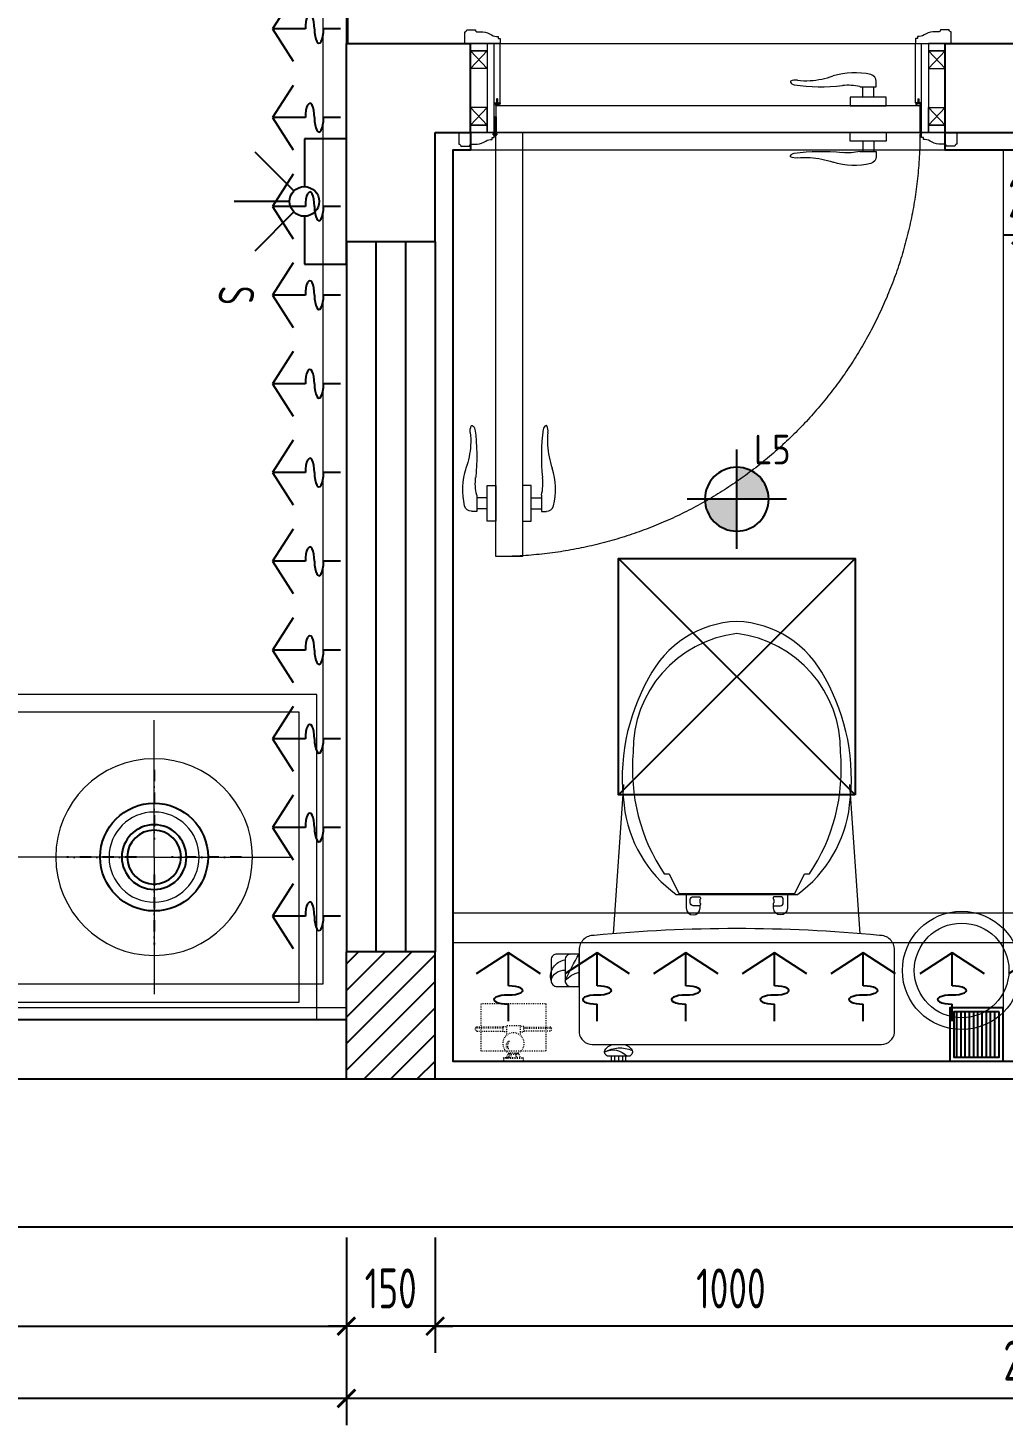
# Model space of a CAD drawing. Header units: millimetres. Extents: x 84706 to 155398, y -6776 to 36429.
# Drawn here: x 124882 to 126530, y 27915 to 30277 of the extents above; entities that cross this region are included whole.
import ezdxf
from ezdxf.enums import TextEntityAlignment as Align

# ---------------------------------------------------------------- set-up
doc = ezdxf.new("R2010")
doc.units = ezdxf.units.MM
for name, pattern in [('ACAD_ISO03W100', [30, 12, -18]), ('DASH', [8.89, 6.35, -2.54]), ('DASHDOTX2', [50.8, 25.4, -12.7, 0, -12.7]), ('DOTE', [61.468, 50.8, -5.08, 0.508, -5.08]), ('HIDDEN', [9.525, 6.35, -3.175])]:
    doc.linetypes.add(name, pattern=pattern)
doc.layers.get('Defpoints').update_dxf_attribs({"color": 250})
for name, color, linetype in [('F-活动家具', 51, 'Continuous'), ('P-01-地漏', 136, 'Continuous'), ('P-01-墙体完成面', 3, 'Continuous'), ('P-04-天花Ceiling AC', 14, 'Continuous'), ('P-04-天花Ceiling Lighting', 1, 'Continuous'), ('P-04-天花Ceiling Modelling', 30, 'Continuous'), ('P-07-地坪Floor', 20, 'Continuous'), ('WALL_NEW【新建墙体】', 4, 'Continuous'), ('WALL【墙体】', 7, 'Continuous'), ('卫生间玻璃', 142, 'Continuous'), ('新隔墙填充', 250, 'Continuous')]:
    doc.layers.add(name, color=color, linetype=linetype)
for name, color, linetype, lineweight in [('FC-Doorsill【门槛线】', 8, 'Continuous', 0), ('FC-Material【地坪分割线】', 138, 'Continuous', 0), ('FF-Door【门】', 51, 'Continuous', 0), ('FF-Finish【平面完成尺寸】', 44, 'Continuous', 0), ('FF-FIXT【洁具】', 31, 'Continuous', 0), ('FF-MT【门套】', 20, 'Continuous', 0), ('FF-【活动成品家具】', 51, 'Continuous', 0), ('RC-dimensions', 44, 'Continuous', 0), ('RC-Modelling【天花造型】', 30, 'Continuous', 0)]:
    doc.layers.add(name, color=color, linetype=linetype, lineweight=lineweight)
doc.styles.add('MT-DIM', font='ARCHS.SHX', dxfattribs={"width": 0.8})
doc.styles.add('XZC', font='SIMPLEX.SHX', dxfattribs={"width": 0.7, "bigfont": 'hztxt.shx'})
doc.styles.add('尺寸标注', font='ARCHS.SHX', dxfattribs={"width": 0.8})
doc.linetypes.add('LED_LINE', pattern='A,12.7,-5.08,["LED",XZC,S=2.54,R=0,X=-2.54,Y=-1.27],-6.35', length=24.13)
doc.dimstyles.new('海龙1：25', dxfattribs={"dimscale": 25, "dimtxt": 2.25, "dimasz": 1, "dimexe": 1.5, "dimexo": 1, "dimgap": 1, "dimtad": 1, "dimdec": 0, "dimrnd": 5, "dimdsep": 46, "dimtxsty": '尺寸标注', "dimblk": 'ARCHTICK', "dimblk1": 'ARCHTICK', "dimblk2": 'ARCHTICK', "dimcen": 1, "dimclrd": 44, "dimclre": 44, "dimclrt": 2, "dimadec": 0, "dimazin": 0, "dimtfac": 1, "dimtdec": 0, "dimtix": 1, "dimtmove": 2, "dimatfit": 3, "dimldrblk": 'hl_arrow2', "dimfxl": 0, "dimarcsym": 0})

# ---------------------------------------------------------------- blocks, each defined once
blk = doc.blocks.new('马桶平面15')
at = {"color": 251}
for p, q in [((-164.1, 735.1), (-187.7, 735.1)), ((-182.4, 735.2), (-182.4, 743.3)), ((-175.9, 735.1), (-175.9, 743.3)), ((-168.6, 743.3), (-168.6, 735.1))]:
    blk.add_line(p, q, dxfattribs=at)
for points in [[(-171.3, 714.9, 0.288575), (-152.8, 725.1, 0.464141), (-158.6, 735.1), (-164.1, 735.1), (-164.1, 743.3), (-187.7, 743.3), (-187.7, 743.3), (-187.7, 735.1), (-193.2, 735.1, 0.464141), (-199, 725.1, 0.288575), (-180.5, 714.9)], [(-61.5, 462.9), (-61.5, 484.4, -1), (-38, 484.4), (-38, 480.5)], [(109.7, 462.9), (109.7, 484.4, 1), (86.2, 484.4), (86.2, 480.5)], [(26.7, 460.2), (121.9, 460.2), (138.7, 426.6), (147.1, 426.6, -0.17108), (199.3, 221.2, -0.383832), (24.1, 20.6, -0.383832), (-151.1, 221.2, -0.17108), (-98.9, 426.6), (-90.5, 426.6), (-73.7, 460.2), (121.9, 460.2)]]:
    blk.add_lwpolyline(points, format="xyb", dxfattribs=at)
for points in [[(24.1, 519.2, -0.023855), (-216.9, 530.8, -0.42765), (-242.5, 555.3), (-242.5, 695.1, -0.382307), (-220.4, 714.9), (24.1, 714.9), (268.6, 714.9, -0.382307), (290.7, 695.1), (290.7, 555.3, -0.42765), (265.1, 530.8, -0.023855)], [(24.1, 0, -0.272339), (-125.1, 96, -0.163159), (-166.6, 310.4, -0.20934), (-78.5, 461.5), (24.1, 461.5), (126.7, 461.5, -0.20934), (214.8, 310.4, -0.163159), (173.3, 96, -0.272339)]]:
    blk.add_lwpolyline(points, format="xyb", close=True)
for points in [[(-242.5, 617.1), (-242.5, 562.2), (-279.9, 562.2, -0.414214), (-289.9, 572.2), (-289.9, 607.1, -0.414214), (-279.9, 617.1)], [(-242.5, 617.1), (-242.5, 562.2), (-256.2, 562.2, -0.414214), (-266.2, 572.2), (-266.2, 607.1, -0.414214), (-256.2, 617.1)], [(-54.5, 475.5), (-54.5, 470.3, 0.414214), (-49.5, 465.3), (-38.7, 465.3, 0.58538), (-38.5, 470.3), (-38.5, 475.5, 0.58538), (-38.7, 480.5), (-49.5, 480.5, 0.414214)], [(102.7, 475.5), (102.7, 470.3, -0.414214), (97.7, 465.3), (86.9, 465.3, -0.58538), (86.7, 470.3), (86.7, 475.5, -0.58538), (86.9, 480.5), (97.7, 480.5, -0.414214)]]:
    blk.add_lwpolyline(points, format="xyb", close=True, dxfattribs=at)
for points in [[(-184.4, 527.9), (-167.1, 275.7)], [(232.6, 527.9), (215.3, 275.7)]]:
    blk.add_lwpolyline(points)
for centre, radius, start, end in [((-185.1, 755.7), 31.4, 242.8818, 319.142), ((-173.5, 774.1), 53.1, 240.7977, 292.8926), ((-262.7, 600.1), 28.1, 165.5916, 262.7603), ((-267.7, 612.3), 22.8, 193.4235, 273.8412), ((-231.7, 638.1), 46.4, 221.9148, 256.4413), ((180.7, 814.1), 492.5, 204.8643, 210.765)]:
    blk.add_arc(centre, radius, start, end, dxfattribs=at)
blk = doc.blocks.new('海龙工具_2009110106373373')
at = {"linetype": 'ACAD_ISO03W100', "ltscale": 0.1}
for p, q in [((-16.7, 0), (16.7, 0)), ((-16.7, -5.8), (-16.7, 0)), ((16.7, -5.8), (16.7, 0)), ((-16.7, -5.8), (16.7, -5.8)), ((-9.5, -11.1), (9.5, -11.1)), ((-7.9, -13.8), (7.9, -13.8)), ((-6.9, -13.8), (-6.9, -11.1)), ((6.9, -13.8), (6.9, -11.1))]:
    blk.add_line(p, q, dxfattribs=at)
at = {"color": 8, "linetype": 'ACAD_ISO03W100', "ltscale": 0.1}
for p, q in [((-16.7, -4.4), (16.7, -4.4)), ((-6.6, -13.8), (-6.6, -11.1)), ((-6.1, -13.8), (-6.1, -11.1)), ((-2.5, -13.8), (-2.5, -11.1)), ((5.6, -13.8), (5.6, -11.1)), ((5.9, -13.8), (5.9, -11.1)), ((6.4, -13.8), (6.4, -11.1)), ((7.8, -20.3), (11.9, -22.7)), ((7, -33.3), (9.2, -33.3))]:
    blk.add_line(p, q, dxfattribs=at)
blk.add_lwpolyline([(-55.5, -96.8), (55.2, -96.8), (55.2, -17.4), (-55.5, -17.4)], close=True, dxfattribs=at)
at = {"linetype": 'ACAD_ISO03W100', "ltscale": 0.1}
for points in [[(-11.7, -43.8), (-11.7, -59.9), (11.7, -59.9), (11.7, -43.8)], [(-61.4, -51), (-17.6, -51)], [(-17.6, -57.8), (-61.4, -57.8)], [(-11.7, -49.5), (-17.6, -49.5), (-17.6, -58.8), (-11.7, -58.8)], [(11.7, -49.5), (17.6, -49.5), (17.6, -58.8), (11.7, -58.8)], [(61.4, -51), (17.6, -51)], [(17.6, -57.8), (61.4, -57.8)]]:
    blk.add_lwpolyline(points, dxfattribs=at)
at = {"color": 8, "linetype": 'ACAD_ISO03W100', "ltscale": 0.1}
for points in [[(-17.6, -56.1), (-64.4, -56.1)], [(-17.6, -56.7), (-64, -56.7)], [(17.6, -56.1), (64.4, -56.1)], [(17.6, -56.7), (64, -56.7)]]:
    blk.add_lwpolyline(points, dxfattribs=at)
at = {"linetype": 'ACAD_ISO03W100', "ltscale": 0.1}
for centre, radius, start, end in [((0, -30), 18.1, 116.1175, 63.8825), ((-20.9, -14.2), 11.8, 15.3828, 45.4987), ((20.9, -14.2), 11.8, 134.5013, 164.6172), ((-61.4, -54.4), 3.41, 90, 270), ((61.4, -54.4), 3.41, 270, 90)]:
    blk.add_arc(centre, radius, start, end, dxfattribs=at)
at = {"color": 8, "linetype": 'ACAD_ISO03W100', "ltscale": 0.1}
for centre, radius, start, end in [((-15.3, -11.8), 11.2, 3.7227, 32.4859), ((-22.2, -12.5), 18.8, 4.2436, 20.7431), ((14.7, -12.4), 11.2, 143.8042, 173.1553), ((16.9, -14.2), 11.8, 134.5013, 164.6172), ((21.6, -18.2), 16.8, 132.4216, 154.9263), ((0.7, -26.4), 9.31, 311.8793, 40.3803), ((0.9, -25.5), 11.4, 317.035, 14.508)]:
    blk.add_arc(centre, radius, start, end, dxfattribs=at)
blk = doc.blocks.new('海龙_05069869')
at = {"layer": 'FF-FIXT【洁具】'}
blk.add_circle((0, 0), 100, dxfattribs=at)
at = {"layer": 'FF-FIXT【洁具】', "color": 9}
blk.add_circle((0, 0), 80, dxfattribs=at)
blk = doc.blocks.new('_ArchTick')
at = {"color": 2, "linetype": 'ByBlock', "const_width": 0.15}
blk.add_lwpolyline([(-0.5, -0.5), (0.5, 0.5)], dxfattribs=at)
blk = doc.blocks.new('*D812')
at = {"layer": 'Defpoints', "color": 0, "transparency": 16777216}
for p in [(121719.3, 22927.4), (125919.3, 22927.4), (125919.3, 22509.5)]:
    blk.add_point(p, dxfattribs=at)
at = {"layer": 'RC-dimensions', "color": 44, "lineweight": -2, "transparency": 16777216}
for p, q in [((121719.3, 22659.5), (121719.3, 22464.5)), ((125919.3, 22659.5), (125919.3, 22464.5)), ((121719.3, 22509.5), (125919.3, 22509.5))]:
    blk.add_line(p, q, dxfattribs=at)
at = {"layer": 'RC-dimensions', "color": 44, "lineweight": -2, "transparency": 16777216, "xscale": 30, "yscale": 30, "zscale": 30, "rotation": 180}
blk.add_blockref('_ArchTick', (121719.3, 22509.5), dxfattribs=at)
at = {"layer": 'RC-dimensions', "color": 44, "lineweight": -2, "transparency": 16777216, "xscale": 30, "yscale": 30, "zscale": 30}
blk.add_blockref('_ArchTick', (125919.3, 22509.5), dxfattribs=at)
at = {"layer": 'RC-dimensions', "color": 2, "transparency": 16777216, "insert": (123819.3, 22573.3), "char_height": 67.5, "attachment_point": 5, "style": '尺寸标注'}
blk.add_mtext('4200', dxfattribs=at)
blk = doc.blocks.new('hl_arrow2')
at = {"color": 2}
blk.add_line((-0.221, 0), (-1, 0), dxfattribs=at)
blk.add_lwpolyline([(-0.221, 0), (-0.861, -0.689), (-0.654, -0.862), (0, 0), (-0.654, 0.862), (-0.861, 0.689)], close=True, dxfattribs=at)
for points in [[(-0.861, 0.689), (-0.654, 0.862), (-0.221, 0), (0, 0)], [(-0.861, -0.689), (-0.654, -0.862), (-0.221, 0), (0, 0)]]:
    blk.add_solid(points, dxfattribs=at)
blk = doc.blocks.new('*D813')
at = {"layer": 'Defpoints', "color": 0, "transparency": 16777216}
for p in [(125919.3, 22927.4), (126069.3, 22927.4), (125919.3, 22509.5)]:
    blk.add_point(p, dxfattribs=at)
at = {"layer": 'RC-dimensions', "color": 44, "lineweight": -2, "transparency": 16777216}
for p, q in [((125919.3, 22659.5), (125919.3, 22464.5)), ((126069.3, 22659.5), (126069.3, 22464.5)), ((125919.3, 22509.5), (125889.3, 22509.5)), ((126069.3, 22509.5), (125919.3, 22509.5)), ((126069.3, 22509.5), (126099.3, 22509.5))]:
    blk.add_line(p, q, dxfattribs=at)
at = {"layer": 'RC-dimensions', "color": 44, "lineweight": -2, "transparency": 16777216, "xscale": 30, "yscale": 30, "zscale": 30}
blk.add_blockref('_ArchTick', (125919.3, 22509.5), dxfattribs=at)
at = {"layer": 'RC-dimensions', "color": 44, "lineweight": -2, "transparency": 16777216, "xscale": 30, "yscale": 30, "zscale": 30, "rotation": 180}
blk.add_blockref('_ArchTick', (126069.3, 22509.5), dxfattribs=at)
at = {"layer": 'RC-dimensions', "color": 2, "transparency": 16777216, "insert": (125994.3, 22573.3), "char_height": 67.5, "attachment_point": 5, "style": '尺寸标注'}
blk.add_mtext('150', dxfattribs=at)
blk = doc.blocks.new('*D814')
at = {"layer": 'Defpoints', "color": 0, "transparency": 16777216}
for p in [(126069.3, 22927.4), (127069.3, 22927.4), (126069.3, 22509.5)]:
    blk.add_point(p, dxfattribs=at)
at = {"layer": 'RC-dimensions', "color": 44, "lineweight": -2, "transparency": 16777216}
for p, q in [((126069.3, 22659.5), (126069.3, 22464.5)), ((127069.3, 22659.5), (127069.3, 22464.5)), ((127069.3, 22509.5), (126069.3, 22509.5))]:
    blk.add_line(p, q, dxfattribs=at)
at = {"layer": 'RC-dimensions', "color": 44, "lineweight": -2, "transparency": 16777216, "xscale": 30, "yscale": 30, "zscale": 30, "rotation": 180}
blk.add_blockref('_ArchTick', (126069.3, 22509.5), dxfattribs=at)
at = {"layer": 'RC-dimensions', "color": 44, "lineweight": -2, "transparency": 16777216, "xscale": 30, "yscale": 30, "zscale": 30}
blk.add_blockref('_ArchTick', (127069.3, 22509.5), dxfattribs=at)
at = {"layer": 'RC-dimensions', "color": 2, "transparency": 16777216, "insert": (126569.3, 22573.3), "char_height": 67.5, "attachment_point": 5, "style": '尺寸标注'}
blk.add_mtext('1000', dxfattribs=at)
blk = doc.blocks.new('hlw_3_1200_150')
for p, q in [((-0.5, 0.0625), (0.5, 0.0625)), ((-0.5, -0.0625), (0.5, -0.0625))]:
    blk.add_line(p, q)
at = {"linetype": 'HIDDEN', "ltscale": 15}
for p, q in [((-0.5, 0.0208), (0.5, 0.0208)), ((-0.5, -0.0208), (0.5, -0.0208))]:
    blk.add_line(p, q, dxfattribs=at)
blk = doc.blocks.new('门套线03')
at = {"ltscale": 100}
blk.add_lwpolyline([(60, 0), (60, 19.7, -0.339185), (56.6, 23.1), (42, 23.1, -0.360475), (38.5, 19.7), (29.2, 19.7, 0.137802), (14.5, 14.7, -0.16589), (3.4, 11.9), (3.4, 8.7), (0, 8.7), (0, 0)], format="xyb", close=True, dxfattribs=at)
blk = doc.blocks.new('HL_Door_Hinge')
at = {"color": 0, "linetype": 'DOTE', "ltscale": 0.04}
for p, q in [((-4, 3), (4, 3)), ((0, -1), (0, 7))]:
    blk.add_line(p, q, dxfattribs=at)
at = {"color": 0, "linetype": 'DASH', "ltscale": 5}
for p, q in [((-2, -26), (-2, 0.8)), ((-0.5, -26), (-0.5, 0)), ((0.5, -26), (0.5, 0)), ((2, -26), (2, 0.8)), ((-0.5, -26), (-2, -26)), ((0.5, -26), (2, -26))]:
    blk.add_line(p, q, dxfattribs=at)
for radius in [3, 2]:
    blk.add_circle((0, 3), radius, dxfattribs=at)
blk = doc.blocks.new('HL_Door_Seal')
at = {"color": 0}
for p, q in [((5, 0), (-5, 0)), ((-1, 6), (-0.5, 6.5)), ((-1, 6), (-0.5, 6)), ((-1, 5.5), (-0.5, 6)), ((-1, 5.5), (-0.5, 5.5)), ((-1, 5), (-0.5, 5.5)), ((-1, 4.5), (-0.5, 5)), ((-1, 5), (-0.5, 5)), ((-1, 4.5), (-0.5, 4.5)), ((-1, 4), (-0.5, 4.5)), ((-1, 4), (-0.5, 4)), ((-1, 3.5), (-0.5, 4)), ((-1, 3.5), (-0.5, 3.5)), ((-1, 3), (-0.5, 3.5)), ((-1, 3), (-0.5, 3)), ((-1, 2.5), (-0.5, 3)), ((-1, 2.5), (-0.5, 2.5)), ((-1, 2), (-0.5, 2.5)), ((-1, 2), (-0.5, 2)), ((-1, 1.5), (-0.5, 2)), ((-1, 1.5), (-0.5, 1.5)), ((-1, 1), (-0.5, 1.5)), ((-1, 1), (-0.5, 1)), ((-1, 0.5), (-0.5, 1)), ((-1, 0.5), (-0.5, 0.5)), ((-1, 0), (-0.5, 0.5)), ((-0.5, 6.5), (0.5, 6.5)), ((1, 6), (0.5, 6.5)), ((1, 6), (0.5, 6)), ((1, 5.5), (0.5, 6)), ((1, 5.5), (0.5, 5.5)), ((1, 5), (0.5, 5.5)), ((1, 5), (0.5, 5)), ((1, 4.5), (0.5, 5)), ((1, 4.5), (0.5, 4.5)), ((1, 4), (0.5, 4.5)), ((1, 4), (0.5, 4)), ((1, 3.5), (0.5, 4)), ((1, 3.5), (0.5, 3.5)), ((1, 3), (0.5, 3.5)), ((1, 3), (0.5, 3)), ((1, 2.5), (0.5, 3)), ((1, 2.5), (0.5, 2.5)), ((1, 2), (0.5, 2.5)), ((1, 2), (0.5, 2)), ((1, 1.5), (0.5, 2)), ((1, 1.5), (0.5, 1.5)), ((1, 1), (0.5, 1.5)), ((1, 1), (0.5, 1)), ((1, 0.5), (0.5, 1)), ((1, 0.5), (0.5, 0.5)), ((1, 0), (0.5, 0.5))]:
    blk.add_line(p, q, dxfattribs=at)
blk.add_lwpolyline([(-3.9, -1, 0.774597), (3.9, -1)], format="xyb", close=True, dxfattribs=at)
blk.add_arc((0, 0), 5, 180, 0.0005, dxfattribs=at)
blk = doc.blocks.new('门把手02')
at = {"color": 250}
for p, q in [((-13.5, 32.2), (-13.5, 40.9)), ((12.9, 32.2), (-13.5, 32.2)), ((-9.4, 14.6), (-9.4, 32.2)), ((9.4, 14.6), (9.4, 32.2)), ((-30.4, 14.6), (-15.2, 14.6)), ((-30.4, 0), (-30.4, 14.6)), ((30.4, 0), (-30.4, 0)), ((-15.2, 14.6), (19.6, 14.6)), ((-15.2, 14.6), (19.6, 14.6)), ((19.6, 14.6), (30.4, 14.6)), ((30.4, 14.6), (30.4, 0))]:
    blk.add_line(p, q, dxfattribs=at)
at = {"color": 250, "extrusion": (0, 0, -1)}
for centre, major_axis, start_param, end_param in [((-1.3, 40.9), (-8.59, 8.59), 5.497787, 6.813202), ((23.4, -64.1), (-0.1, 120), -0.233047, 0.306451), ((107.8, 189.2), (1.8, 147), 3.194781, 3.464277), ((12.9, 37.2), (3.58, 3.58), 2.124304, 2.356194), ((33.8, -51.4), (0, 86), -0.231441, 0.114669), ((79.3, 368.4), (-0.1, 336.3), 3.005111, 3.247916), ((105.2, 172), (-91.7, 91.7), 3.813778, 3.981187), ((122.5, 24), (-13.7, 13.7), 0.647464, 1.248663), ((124, 43.6), (5.92, 5.92), 1.238085, 2.228964), ((130.6, 40.4), (-0.729, 0.729), 1.325662, 2.819982)]:
    blk.add_ellipse(centre, major_axis=major_axis, ratio=1, start_param=start_param, end_param=end_param, dxfattribs=at)
blk = doc.blocks.new('hld_1_722.134_150_门把手02_门套线03_45_0_0_3_40_0_1_1')
at = {"layer": 'FC-Doorsill【门槛线】'}
for p, q in [((-0.5, 0.0935), (0.5, 0.0935)), ((-0.5, -0.0935), (0.5, -0.0935))]:
    blk.add_line(p, q, dxfattribs=at)
at = {"layer": 'FF-Door【门】'}
blk.add_lwpolyline([(-0.447, 0.0935), (-0.3909, 0.0935), (-0.3909, 0.9875), (-0.447, 0.9875)], close=True, dxfattribs=at)
at = {"layer": 'FF-Door【门】', "color": 250, "linetype": 'ACAD_ISO03W100', "ltscale": 2.083333}
blk.add_lwpolyline([(-0.447, 0.0935), (0.447, 0.0935), (0.447, 0.0374), (-0.447, 0.0374)], close=True, dxfattribs=at)
at = {"layer": 'FF-Door【门】', "color": 8, "linetype": 'HIDDEN', "ltscale": 15}
blk.add_arc((-0.447, 0.0935), 0.894, 0, 90, dxfattribs=at)
at = {"layer": 'FF-MT【门套】', "color": 250}
for p, q in [((-0.4651, 0.0785), (-0.5, 0.0411)), ((-0.4651, 0.0411), (-0.5, 0.0785)), ((0.4651, 0.0785), (0.5, 0.0411)), ((0.4651, 0.0411), (0.5, 0.0785)), ((-0.5, -0.0411), (-0.4651, -0.0785)), ((-0.5, -0.0785), (-0.4651, -0.0411)), ((0.5, -0.0411), (0.4651, -0.0785)), ((0.5, -0.0785), (0.4651, -0.0411))]:
    blk.add_line(p, q, dxfattribs=at)
for points in [[(-0.5, 0.0935), (-0.4651, 0.0935), (-0.4651, 0.0785), (-0.5, 0.0785)], [(-0.4651, 0.0935), (-0.4501, 0.0935), (-0.4501, -0.0935), (-0.4651, -0.0935)], [(0.4651, 0.0935), (0.4501, 0.0935), (0.4501, -0.0935), (0.4651, -0.0935)], [(0.5, 0.0935), (0.4651, 0.0935), (0.4651, 0.0785), (0.5, 0.0785)], [(-0.4651, 0.0785), (-0.4651, 0.0411), (-0.5, 0.0411), (-0.5, 0.0785)], [(0.4651, 0.0785), (0.4651, 0.0411), (0.5, 0.0411), (0.5, 0.0785)], [(-0.5, -0.0411), (-0.5, -0.0785), (-0.4651, -0.0785), (-0.4651, -0.0411)], [(0.5, -0.0411), (0.5, -0.0785), (0.4651, -0.0785), (0.4651, -0.0411)], [(-0.5, -0.0935), (-0.4651, -0.0935), (-0.4651, -0.0785), (-0.5, -0.0785)], [(0.5, -0.0935), (0.4651, -0.0935), (0.4651, -0.0785), (0.5, -0.0785)]]:
    blk.add_lwpolyline(points, close=True, dxfattribs=at)
at = {"layer": 'FF-MT【门套】'}
for points in [[(-0.5, 0.0935), (-0.4501, 0.0935), (-0.4501, 0.0312), (-0.4377, 0.0312), (-0.4377, -0.0935), (-0.5, -0.0935)], [(0.5, 0.0935), (0.4501, 0.0935), (0.4501, 0.0312), (0.4377, 0.0312), (0.4377, -0.0935), (0.5, -0.0935)]]:
    blk.add_lwpolyline(points, close=True, dxfattribs=at)
at = {"layer": 'FF-Door【门】', "color": 250, "yscale": 0.001246673720702, "zscale": 0.001246673720702}
for name, p, xscale, rotation in [('门把手02', (-0.447, 0.8753), -0.001246673720702, 90.00000000000593), ('门把手02', (-0.3909, 0.8753), 0.001246673720702, 270.0000000000178), ('HL_Door_Seal', (-0.4439, 0.0312), 0.001246673720702, 180.0000000000119), ('HL_Door_Seal', (0.4439, 0.0312), -0.001246673720702, 180)]:
    blk.add_blockref(name, p, dxfattribs=dict(at, xscale=xscale, rotation=rotation))
at = {"layer": 'FF-Door【门】', "color": 250, "zscale": 0.001246673720702}
for name, p, xscale, yscale in [('门把手02', (0.3379, 0.0935), -0.001246673720702, 0.001246673720702), ('HL_Door_Hinge', (-0.4486, 0.0935), 0.001246673720702, 0.001246673720702), ('门把手02', (0.3379, 0.0374), -0.001246673720702, -0.001246673720702)]:
    blk.add_blockref(name, p, dxfattribs=dict(at, xscale=xscale, yscale=yscale))
at = {"layer": 'FF-MT【门套】', "zscale": 0.001246673720702}
for p, xscale, yscale in [((-0.4501, 0.0935), -0.001246673720702, 0.001246673720702), ((0.4501, 0.0935), 0.001246673720702, 0.001246673720702), ((-0.4377, -0.0935), -0.001246673720702, -0.001246673720702), ((0.4377, -0.0935), 0.001246673720702, -0.001246673720702)]:
    blk.add_blockref('门套线03', p, dxfattribs=dict(at, xscale=xscale, yscale=yscale))
blk = doc.blocks.new('*D816')
at = {"layer": 'Defpoints', "color": 0, "transparency": 16777216}
for p in [(121519.3, 22687.3), (125919.3, 22687.3), (121519.3, 22387.3)]:
    blk.add_point(p, dxfattribs=at)
at = {"layer": 'RC-dimensions', "color": 44, "lineweight": -2, "transparency": 16777216}
for p, q in [((121519.3, 22537.3), (121519.3, 22342.3)), ((125919.3, 22537.3), (125919.3, 22342.3)), ((125919.3, 22387.3), (121519.3, 22387.3))]:
    blk.add_line(p, q, dxfattribs=at)
at = {"layer": 'RC-dimensions', "color": 44, "lineweight": -2, "transparency": 16777216, "xscale": 30, "yscale": 30, "zscale": 30, "rotation": 180}
blk.add_blockref('_ArchTick', (121519.3, 22387.3), dxfattribs=at)
at = {"layer": 'RC-dimensions', "color": 44, "lineweight": -2, "transparency": 16777216, "xscale": 30, "yscale": 30, "zscale": 30}
blk.add_blockref('_ArchTick', (125919.3, 22387.3), dxfattribs=at)
at = {"layer": 'RC-dimensions', "color": 2, "transparency": 16777216, "insert": (123719.3, 22451.1), "char_height": 67.5, "attachment_point": 5, "style": '尺寸标注'}
blk.add_mtext('4400', dxfattribs=at)
blk = doc.blocks.new('*D817')
at = {"layer": 'Defpoints', "color": 0, "transparency": 16777216}
for p in [(125919.3, 22687.3), (128269.3, 22687.3), (125919.3, 22387.3)]:
    blk.add_point(p, dxfattribs=at)
at = {"layer": 'RC-dimensions', "color": 44, "lineweight": -2, "transparency": 16777216}
for p, q in [((125919.3, 22537.3), (125919.3, 22342.3)), ((128269.3, 22537.3), (128269.3, 22342.3)), ((128269.3, 22387.3), (125919.3, 22387.3))]:
    blk.add_line(p, q, dxfattribs=at)
at = {"layer": 'RC-dimensions', "color": 44, "lineweight": -2, "transparency": 16777216, "xscale": 30, "yscale": 30, "zscale": 30, "rotation": 180}
blk.add_blockref('_ArchTick', (125919.3, 22387.3), dxfattribs=at)
at = {"layer": 'RC-dimensions', "color": 44, "lineweight": -2, "transparency": 16777216, "xscale": 30, "yscale": 30, "zscale": 30}
blk.add_blockref('_ArchTick', (128269.3, 22387.3), dxfattribs=at)
at = {"layer": 'RC-dimensions', "color": 2, "transparency": 16777216, "insert": (127094.3, 22451.1), "char_height": 67.5, "attachment_point": 5, "style": '尺寸标注'}
blk.add_mtext('2350', dxfattribs=at)
blk = doc.blocks.new('1800平10103585')
blk.add_line((-823.8, 948.8), (823.8, 948.8))
at = {"color": 8}
for p, q in [((-1225, 674.6), (-1225, 906.3)), ((-823.8, 898), (-823.8, 542.4)), ((-25.6, 898), (-823.8, 898)), ((-25.6, 542.4), (-25.6, 898)), ((823.8, 898), (26.8, 898)), ((26.8, 898), (26.8, 542.4)), ((823.8, 542.4), (823.8, 898)), ((1225, 674.6), (1225, 906.3)), ((-1225, 674.6), (-1456.7, 674.6)), ((-1225, 674.6), (-993.3, 674.6)), ((-1225, 674.6), (-1225, 442.9)), ((1225, 674.6), (993.3, 674.6)), ((1225, 674.6), (1456.7, 674.6)), ((1225, 674.6), (1225, 442.9)), ((-823.8, 542.4), (-25.6, 542.4)), ((26.8, 542.4), (823.8, 542.4)), ((-49.4, 491.6), (900, 491.6)), ((-355.8, 288.4), (900, 288.4))]:
    blk.add_line(p, q, dxfattribs=at)
at = {"ltscale": 300}
for points in [[(-950, 949.6), (-1500, 949.6), (-1500, 399.6), (-950, 399.6)], [(950, 949.6), (1500, 949.6), (1500, 399.6), (950, 399.6)]]:
    blk.add_lwpolyline(points, close=True, dxfattribs=at)
blk.add_lwpolyline([(823.8, 948.8, -0.414214), (900, 872.6), (900, -948.8, -0.414214), (823.8, -1025), (-823.8, -1025, -0.414214), (-900, -948.8), (-900, 872.6, -0.414214), (-823.8, 948.8)], format="xyb", dxfattribs=at)
at = {"color": 8}
for points in [[(-980, 919.6), (-1470, 919.6), (-1470, 429.6), (-980, 429.6)], [(980, 919.6), (1470, 919.6), (1470, 429.6), (980, 429.6)]]:
    blk.add_lwpolyline(points, close=True, dxfattribs=at)
for centre, radius in [((-1225, 674.6), 166.2), ((1225, 674.6), 166.2), ((-1225, 674.6), 76.2), ((1225, 674.6), 76.2)]:
    blk.add_circle(centre, radius, dxfattribs=at)
for centre, radius, start, end in [((-1433.4, 720.2), 635, 343.7398, 16.2602), ((584, 720.2), 635, 163.7398, 196.2602), ((-582.8, 720.2), 635, 343.7398, 16.2602), ((1433.4, 720.2), 635, 163.7398, 196.2602), ((115.3, -152), 644.8, 93.3565, 133.7371), ((15.8, -317), 811.2, 94.61, 113.2937), ((-1029.8, 2366.4), 2069.4, 273.5956, 290.5018), ((-865.1, 907), 798.6, 267.4938, 312.0298)]:
    blk.add_arc(centre, radius, start, end, dxfattribs=at)
blk = doc.blocks.new('*D825')
at = {"layer": 'Defpoints', "color": 0, "transparency": 16777216}
for p in [(127059.3, 24527.5), (127079.3, 24527.5), (127059.3, 24353.6)]:
    blk.add_point(p, dxfattribs=at)
at = {"layer": 'FF-Finish【平面完成尺寸】', "color": 44, "lineweight": -2, "transparency": 16777216}
for p, q in [((127059.3, 24497.5), (127059.3, 24308.6)), ((127079.3, 24497.5), (127079.3, 24308.6)), ((127059.3, 24353.6), (127029.3, 24353.6)), ((127079.3, 24353.6), (127059.3, 24353.6)), ((127079.3, 24353.6), (127109.3, 24353.6))]:
    blk.add_line(p, q, dxfattribs=at)
at = {"layer": 'FF-Finish【平面完成尺寸】', "color": 44, "lineweight": -2, "transparency": 16777216, "xscale": 30, "yscale": 30, "zscale": 30}
blk.add_blockref('_ArchTick', (127059.3, 24353.6), dxfattribs=at)
at = {"layer": 'FF-Finish【平面完成尺寸】', "color": 44, "lineweight": -2, "transparency": 16777216, "xscale": 30, "yscale": 30, "zscale": 30, "rotation": 180}
blk.add_blockref('_ArchTick', (127079.3, 24353.6), dxfattribs=at)
at = {"layer": 'FF-Finish【平面完成尺寸】', "color": 2, "transparency": 16777216, "insert": (127069.3, 24417.3), "char_height": 67.5, "attachment_point": 5, "style": '尺寸标注'}
blk.add_mtext('20', dxfattribs=at)
blk = doc.blocks.new('MT墙出喷淋')
at = {"layer": 'P-04-天花Ceiling Lighting', "color": 1, "extrusion": (1.48395e-15, -2.33717e-06, 1)}
for p, q in [((-71, 25, 0), (-71, 105.8, 0)), ((-71, 105.8, 0), (0, 105.8, 0)), ((0, 105.8, 0), (0, -105.8, 0)), ((-71, -105.8, 0), (-71, -25, 0)), ((0, -105.8, 0), (-71, -105.8, 0))]:
    blk.add_line(p, q, dxfattribs=at)
at = {"layer": 'P-04-天花Ceiling Lighting', "color": 1}
for p, q in [((-88.7, 17.7, 0), (-154.9, 83.9, 0)), ((-96, 0, 0), (-189.6, 0, 0)), ((-154.8, -83.9, 0), (-88.7, -17.7, 0))]:
    blk.add_line(p, q, dxfattribs=at)
at = {"layer": 'P-04-天花Ceiling Lighting', "color": 1, "extrusion": (0, 0, -1)}
blk.add_ellipse((-71, 0, 0), major_axis=(-17.7, 17.7), ratio=1, start_param=5.890193371362064, end_param=12.17337867854165, dxfattribs=at)
blk = doc.blocks.new('*U321')
at = {"layer": 'P-04-天花Ceiling AC', "color": 3}
for p, q in [((-504.6, 79.7), (-450, 115.1)), ((-450, 115.1), (-395.4, 79.7)), ((-354.6, 79.7), (-300, 115.1)), ((-300, 115.1), (-245.4, 79.7)), ((-204.6, 79.7), (-150, 115.1)), ((-150, 115.1), (-95.4, 79.7)), ((-54.6, 79.7), (0, 115.1)), ((0, 115.1), (54.6, 79.7)), ((95.4, 79.7), (150, 115.1)), ((150, 115.1), (204.6, 79.7)), ((245.4, 79.7), (300, 115.1)), ((300, 115.1), (354.6, 79.7)), ((395.4, 79.7), (450, 115.1)), ((450, 115.1), (504.6, 79.7)), ((545.4, 79.7), (600, 115.1)), ((600, 115.1), (654.6, 79.7)), ((695.4, 79.7), (750, 115.1)), ((750, 115.1), (804.6, 79.7)), ((845.4, 79.7), (900, 115.1)), ((900, 115.1), (954.6, 79.7)), ((995.4, 79.7), (1050, 115.1)), ((1050, 115.1), (1104.6, 79.7))]:
    blk.add_line(p, q, dxfattribs=at)
at = {"layer": 'P-04-天花Ceiling AC', "color": 3, "ltscale": 2}
for p, q in [((-450, 59.3), (-450, 115.1)), ((-300, 59.3), (-300, 115.1)), ((-150, 59.3), (-150, 115.1)), ((0, 59.3), (0, 115.1)), ((150, 59.3), (150, 115.1)), ((300, 59.3), (300, 115.1)), ((450, 59.3), (450, 115.1)), ((600, 59.3), (600, 115.1)), ((750, 59.3), (750, 115.1)), ((900, 59.3), (900, 115.1)), ((1050, 59.3), (1050, 115.1)), ((-450, 0), (-450, 28.7)), ((-300, 0), (-300, 28.7)), ((-150, 0), (-150, 28.7)), ((0, 0), (0, 28.7)), ((150, 0), (150, 28.7)), ((300, 0), (300, 28.7)), ((450, 0), (450, 28.7)), ((600, 0), (600, 28.7)), ((750, 0), (750, 28.7)), ((900, 0), (900, 28.7)), ((1050, 0), (1050, 28.7))]:
    blk.add_line(p, q, dxfattribs=at)
at = {"layer": 'P-04-天花Ceiling AC', "color": 3, "ltscale": 2, "extrusion": (0, 0, -1)}
for centre, major_axis in [((-450, 51.7), (24.3, 0)), ((-300, 51.7), (24.3, 0)), ((-150, 51.7), (24.3, 0)), ((0, 51.7), (24.3, 0)), ((150, 51.7), (24.3, 0)), ((300, 51.7), (24.3, 0)), ((450, 51.7), (24.3, 0)), ((600, 51.7), (24.3, 0)), ((750, 51.7), (24.3, 0)), ((900, 51.7), (24.3, 0)), ((1050, 51.7), (24.3, 0)), ((-450, 36.3), (-24.3, 0)), ((-300, 36.3), (-24.3, 0)), ((-150, 36.3), (-24.3, 0)), ((0, 36.3), (-24.3, 0)), ((150, 36.3), (-24.3, 0)), ((300, 36.3), (-24.3, 0)), ((450, 36.3), (-24.3, 0)), ((600, 36.3), (-24.3, 0)), ((750, 36.3), (-24.3, 0)), ((900, 36.3), (-24.3, 0)), ((1050, 36.3), (-24.3, 0))]:
    blk.add_ellipse(centre, major_axis=major_axis, ratio=0.315764, start_param=1.570796, end_param=4.712389, dxfattribs=at)
at = {"layer": 'P-04-天花Ceiling AC', "color": 50, "style": 'MT-DIM', "width": 0.8}
blk.add_attdef('R/S/E', text='', height=51.2, dxfattribs=at).set_placement((0, -71.4), align=Align.CENTER)
blk = doc.blocks.new('*U320')
at = {"layer": 'P-04-天花Ceiling AC', "color": 3}
for p, q in [((-654.6, 79.7), (-600, 115.1)), ((-600, 115.1), (-545.4, 79.7)), ((-504.6, 79.7), (-450, 115.1)), ((-450, 115.1), (-395.4, 79.7)), ((-354.6, 79.7), (-300, 115.1)), ((-300, 115.1), (-245.4, 79.7)), ((-204.6, 79.7), (-150, 115.1)), ((-150, 115.1), (-95.4, 79.7)), ((-54.6, 79.7), (0, 115.1)), ((0, 115.1), (54.6, 79.7)), ((95.4, 79.7), (150, 115.1)), ((150, 115.1), (204.6, 79.7)), ((245.4, 79.7), (300, 115.1)), ((300, 115.1), (354.6, 79.7)), ((395.4, 79.7), (450, 115.1)), ((450, 115.1), (504.6, 79.7)), ((545.4, 79.7), (600, 115.1)), ((600, 115.1), (654.6, 79.7)), ((695.4, 79.7), (750, 115.1)), ((750, 115.1), (804.6, 79.7)), ((845.4, 79.7), (900, 115.1)), ((900, 115.1), (954.6, 79.7)), ((995.4, 79.7), (1050, 115.1)), ((1050, 115.1), (1104.6, 79.7))]:
    blk.add_line(p, q, dxfattribs=at)
at = {"layer": 'P-04-天花Ceiling AC', "color": 3, "ltscale": 2}
for p, q in [((-600, 59.3), (-600, 115.1)), ((-450, 59.3), (-450, 115.1)), ((-300, 59.3), (-300, 115.1)), ((-150, 59.3), (-150, 115.1)), ((0, 59.3), (0, 115.1)), ((150, 59.3), (150, 115.1)), ((300, 59.3), (300, 115.1)), ((450, 59.3), (450, 115.1)), ((600, 59.3), (600, 115.1)), ((750, 59.3), (750, 115.1)), ((900, 59.3), (900, 115.1)), ((1050, 59.3), (1050, 115.1)), ((-600, 0), (-600, 28.7)), ((-450, 0), (-450, 28.7)), ((-300, 0), (-300, 28.7)), ((-150, 0), (-150, 28.7)), ((0, 0), (0, 28.7)), ((150, 0), (150, 28.7)), ((300, 0), (300, 28.7)), ((450, 0), (450, 28.7)), ((600, 0), (600, 28.7)), ((750, 0), (750, 28.7)), ((900, 0), (900, 28.7)), ((1050, 0), (1050, 28.7))]:
    blk.add_line(p, q, dxfattribs=at)
at = {"layer": 'P-04-天花Ceiling AC', "color": 3, "ltscale": 2, "extrusion": (0, 0, -1)}
for centre, major_axis in [((-600, 51.7), (24.3, 0)), ((-450, 51.7), (24.3, 0)), ((-300, 51.7), (24.3, 0)), ((-150, 51.7), (24.3, 0)), ((0, 51.7), (24.3, 0)), ((150, 51.7), (24.3, 0)), ((300, 51.7), (24.3, 0)), ((450, 51.7), (24.3, 0)), ((600, 51.7), (24.3, 0)), ((750, 51.7), (24.3, 0)), ((900, 51.7), (24.3, 0)), ((1050, 51.7), (24.3, 0)), ((-600, 36.3), (-24.3, 0)), ((-450, 36.3), (-24.3, 0)), ((-300, 36.3), (-24.3, 0)), ((-150, 36.3), (-24.3, 0)), ((0, 36.3), (-24.3, 0)), ((150, 36.3), (-24.3, 0)), ((300, 36.3), (-24.3, 0)), ((450, 36.3), (-24.3, 0)), ((600, 36.3), (-24.3, 0)), ((750, 36.3), (-24.3, 0)), ((900, 36.3), (-24.3, 0)), ((1050, 36.3), (-24.3, 0))]:
    blk.add_ellipse(centre, major_axis=major_axis, ratio=0.315764, start_param=1.570796, end_param=4.712389, dxfattribs=at)
at = {"layer": 'P-04-天花Ceiling AC', "color": 50, "style": 'MT-DIM', "width": 0.8}
blk.add_attdef('R/S/E', text='', height=51.2, dxfattribs=at).set_placement((0, -71.4), align=Align.CENTER)
blk = doc.blocks.new('MT射灯')
at = {"layer": 'P-04-天花Ceiling Lighting'}
h = blk.add_hatch(color=8, dxfattribs=at)
h.paths.add_polyline_path([(-54, 0), (0, 0), (0, 54, 0.414214)])
h.paths.add_polyline_path([(0, -54, 0.414214), (54, 0), (0, 0)])
at = {"layer": 'P-04-天花Ceiling Lighting', "color": 8}
for p, q in [((0, 84), (0, -84)), ((84, 0), (-84, 0))]:
    blk.add_line(p, q, dxfattribs=at)
at = {"layer": 'P-04-天花Ceiling Lighting', "color": 1}
blk.add_circle((0, 0), 54, dxfattribs=at)
at = {"layer": 'P-04-天花Ceiling Lighting', "color": 50, "style": 'MT-DIM'}
blk.add_attdef('L1', (60, -84), '', height=50, dxfattribs=at)
blk = doc.blocks.new('fsdxcv')
at = {"layer": 'P-04-天花Ceiling Modelling', "color": 8, "linetype": 'DASH', "ltscale": 300}
for p, q in [((3732.4, 8717.8, 0), (4132.4, 8317.8, 0)), ((3732.4, 8317.8, 0), (4132.4, 8717.8, 0))]:
    blk.add_line(p, q, dxfattribs=at)
at = {"layer": 'P-04-天花Ceiling Modelling', "color": 8, "elevation": 0}
blk.add_lwpolyline([(4132.4, 8317.8), (3732.4, 8317.8), (3732.4, 8717.8), (4132.4, 8717.8)], close=True, dxfattribs=at)
blk = doc.blocks.new('A$C41E945C4')
at = {"color": 8, "linetype": 'DASHDOTX2', "ltscale": 0.02}
for p, q in [((3.914, 7.828), (3.914, 4.697)), ((3.131, 3.914), (0, 3.914)), ((7.828, 3.914), (4.697, 3.914)), ((3.914, 3.131), (3.914, 0))]:
    blk.add_line(p, q, dxfattribs=at)
blk.add_circle((3.914, 3.914), 2.414)
at = {"color": 250, "linetype": 'Continuous', "lineweight": -3, "ltscale": 0.2, "extrusion": (0, 0, -1)}
for major_axis, start_param, end_param in [((-0.001, 1.448), -1.570278715729624, 4.712906591449959), ((0, 1.207), -1.570657665638633, 4.712527641540948)]:
    blk.add_ellipse((3.914, 3.914), major_axis=major_axis, ratio=1, start_param=start_param, end_param=end_param, dxfattribs=at)
blk = doc.blocks.new('A$C091E50A3')
at = {"layer": 'P-01-地漏'}
h = blk.add_hatch(dxfattribs=at)
h.set_pattern_fill('ANSI31', color=251, scale=2, angle=45, style=0)
h.set_pattern_definition([(90, (6, 6), (-6.35, 1e-15), [])])
h.paths.add_polyline_path([(74, 74), (6, 74), (6, 6), (74, 6)])
blk.add_lwpolyline([(0, 0), (80, 0), (80, 80), (0, 80)], close=True, dxfattribs=at)
at = {"layer": 'P-01-地漏', "color": 251}
blk.add_lwpolyline([(6, 6), (74, 6), (74, 74), (6, 74)], close=True, dxfattribs=at)
blk = doc.blocks.new('jnyuhj')
at = {"layer": '新隔墙填充'}
h = blk.add_hatch(dxfattribs=at)
h.set_pattern_fill('ANSI31', color=250, scale=10)
h.set_pattern_definition([(45, (16197.547, 1911.024), (-22.45064, 22.45064), [])])
h.paths.add_polyline_path([(126069.3, 23142.5), (125919.3, 23142.5), (125919.3, 22927.4), (126069.3, 22927.4)])
at = {"layer": 'FC-Material【地坪分割线】'}
for p, q in [((125919.3, 24677.5), (125919.3, 25677.4)), ((125922.3, 24677.5), (125922.3, 25677.4)), ((127029.3, 24497.5), (127029.3, 22957.4))]:
    blk.add_line(p, q, dxfattribs=at)
blk.add_lwpolyline([(126129.3, 24677.5), (126931.5, 24677.5), (126931.5, 24497.5), (126129.3, 24497.5)], close=True, dxfattribs=at)
at = {"layer": 'P-01-墙体完成面'}
blk.add_lwpolyline([(126129.3, 24527.5), (126129.3, 24497.5), (126099.3, 24497.5), (126099.3, 22957.4), (127939.3, 22957.4), (127939.3, 23557.4), (128239.3, 23557.4), (128239.3, 24497.5), (126931.5, 24497.5), (126931.5, 24527.5)], dxfattribs=at)
blk.add_lwpolyline([(122819.3, 22927.4), (125919.3, 22927.4), (125919.3, 23027.4), (122819.3, 23027.4)], close=True, dxfattribs=at)
at = {"layer": 'RC-Modelling【天花造型】', "color": 1, "linetype": 'LED_LINE', "ltscale": 0.5}
blk.add_line((127939.3, 23207.4), (126099.3, 23207.4), dxfattribs=at)
at = {"layer": 'RC-Modelling【天花造型】'}
blk.add_line((127939.3, 23157.4), (126099.3, 23157.4), dxfattribs=at)
blk.add_lwpolyline([(121739.3, 25877.4), (125919.3, 25877.4), (125919.3, 23047.4), (121739.3, 23047.4)], close=True, dxfattribs=at)
at = {"layer": 'RC-Modelling【天花造型】', "color": 36}
blk.add_lwpolyline([(121779.3, 25837.4), (125879.3, 25837.4), (125879.3, 23087.4), (121779.3, 23087.4)], close=True, dxfattribs=at)
at = {"layer": 'RC-Modelling【天花造型】', "color": 251}
blk.add_lwpolyline([(126129.3, 24677.5), (126931.5, 24677.5), (126931.5, 24527.5), (126129.3, 24527.5)], close=True, dxfattribs=at)
at = {"layer": 'WALL_NEW【新建墙体】'}
for p, q in [((125919.3, 24342.5), (125919.3, 24677.5)), ((125919.3, 24677.5), (126129.3, 24677.5)), ((126129.3, 24527.5), (126129.3, 24677.5)), ((126931.5, 24527.5), (126931.5, 24677.5)), ((126931.5, 24677.5), (128019.3, 24677.5)), ((126069.3, 24342.5), (126069.3, 24527.5)), ((126069.3, 24527.5), (126129.3, 24527.5)), ((126931.5, 24527.5), (128269.3, 24527.5)), ((126069.3, 24342.5), (125919.3, 24342.5)), ((125919.3, 22927.4), (125919.3, 23142.5)), ((126069.3, 23142.5), (125919.3, 23142.5)), ((126069.3, 22927.4), (126069.3, 23142.5)), ((125919.3, 22927.4), (126069.3, 22927.4))]:
    blk.add_line(p, q, dxfattribs=at)
at = {"layer": 'WALL【墙体】'}
for p, q in [((121519.3, 22927.4), (128269.3, 22927.4)), ((121269.3, 22677.4), (128519.3, 22677.4))]:
    blk.add_line(p, q, dxfattribs=at)
blk.add_blockref('fsdxcv', (122646.9, 15089.6, 0))
at = {"layer": 'FF-Door【门】', "xscale": -802.1344987015655, "yscale": 802.1344987015655, "zscale": 802.1344987015655, "rotation": 180}
blk.add_blockref('hld_1_722.134_150_门把手02_门套线03_45_0_0_3_40_0_1_1', (126530.4, 24602.5), dxfattribs=at)
at = {"layer": 'FF-FIXT【洁具】', "xscale": -1, "rotation": 180}
blk.add_blockref('马桶平面15', (126555.2, 23700.8), dxfattribs=at)
at = {"layer": 'FF-FIXT【洁具】', "rotation": 180}
blk.add_blockref('海龙工具_2009110106373373', (126201.7, 22957.4), dxfattribs=at)
at = {"layer": 'FF-【活动成品家具】', "xscale": -1, "rotation": 180}
blk.add_blockref('1800平10103585', (124369.3, 23977), dxfattribs=at)
at = {"layer": 'FF-【活动成品家具】'}
blk.add_blockref('海龙_05069869', (126959.3, 23110.8), dxfattribs=at)
at = {"layer": 'P-04-天花Ceiling AC', "color": 250}
ref = blk.add_blockref('*U321', (125909.3, 24252.4), dxfattribs=dict(at, xscale=-1, rotation=90))
ref.add_attrib('R/S/E', 'S', dxfattribs={"color": 50, "height": 60, "rotation": 90, "style": 'MT-DIM', "text_generation_flag": 6, "width": 0.8}).set_placement((125703.3, 24252), align=Align.CENTER)
ref = blk.add_blockref('*U320', (127243.1, 23025.3, 16380), dxfattribs=dict(at, xscale=-1))
ref.add_attrib('R/S/E', 'E', dxfattribs={"color": 50, "height": 60, "rotation": 180, "style": 'MT-DIM', "width": 0.8}).set_placement((127179.7, 23016.4, 16380), align=Align.CENTER)
at = {"layer": 'P-04-天花Ceiling Lighting', "color": 250, "extrusion": (0, 0, -1), "zscale": -1, "rotation": 180}
blk.add_blockref('MT墙出喷淋', (-125919.3, 24410.7, 0), dxfattribs=at)
at = {"layer": 'P-04-天花Ceiling Lighting', "color": 250}
ref = blk.add_blockref('MT射灯', (126579.3, 23907.4), dxfattribs=dict(at, xscale=-1, rotation=180))
ref.add_attrib('L1', 'L5', dxfattribs={"color": 50, "height": 50, "style": 'MT-DIM'}).set_placement((126639.3, 23991.4), align=Align.MIDDLE)
at = {"layer": 'P-04-天花Ceiling Lighting', "color": 250, "xscale": 37.7395199997943, "yscale": 37.7395199997943, "zscale": 37.7395199997943}
blk.add_blockref('A$C41E945C4', (125446.6, 23154.7), dxfattribs=at)
at = {"layer": 'P-07-地坪Floor', "xscale": 1.125, "yscale": 1.125, "zscale": 1.125, "rotation": 180}
blk.add_blockref('A$C091E50A3', (127029.3, 23047.4), dxfattribs=at)
at = {"layer": '卫生间玻璃', "xscale": 1200, "yscale": 1200, "zscale": 1200, "rotation": 270.0000000000119}
blk.add_blockref('hlw_3_1200_150', (125994.3, 23742.5), dxfattribs=at)
at = {"layer": 'FF-Finish【平面完成尺寸】', "color": 250}
dim = blk.add_linear_dim(base=(127059.3, 24353.6), p1=(127079.3, 24527.5), p2=(127059.3, 24527.5), dimstyle='海龙1：25', override={"dimscale": 30}, dxfattribs=at)
dim.commit()
dim.dimension.update_dxf_attribs({"geometry": '*D825', "text_midpoint": (127069.3, 24417.3)})
at = {"layer": 'RC-dimensions'}
for base, p1, p2, picture, middle in [((125919.3, 22509.5), (121719.3, 22927.4), (125919.3, 22927.4), '*D812', (123819.3, 22573.3)), ((125919.3, 22509.5), (126069.3, 22927.4), (125919.3, 22927.4), '*D813', (125994.3, 22573.3)), ((126069.3, 22509.5), (127069.3, 22927.4), (126069.3, 22927.4), '*D814', (126569.3, 22573.3)), ((121519.3, 22387.3), (125919.3, 22687.3), (121519.3, 22687.3), '*D816', (123719.3, 22451.1)), ((125919.3, 22387.3), (128269.3, 22687.3), (125919.3, 22687.3), '*D817', (127094.3, 22451.1))]:
    dim = blk.add_linear_dim(base=base, p1=p1, p2=p2, dimstyle='海龙1：25', override={"dimscale": 30}, dxfattribs=at)
    dim.commit()
    dim.dimension.update_dxf_attribs({"geometry": picture, "text_midpoint": middle})

msp = doc.modelspace()

# ---------------------------------------------------------------- block references
at = {"layer": 'F-活动家具'}
msp.add_blockref('jnyuhj', (-499.2, 5573), dxfattribs=at)

doc.saveas('drawing.dxf')
